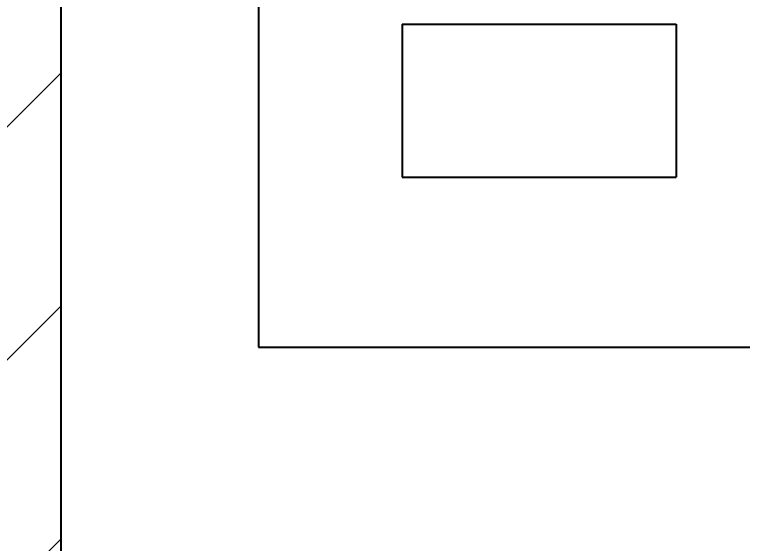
# Model space of a CAD drawing. Header units: millimetres. Extents: x -179594 to 13478, y -20517 to 22627.
# Drawn here: x 9408.3 to 9684.6, y 4153.8 to 4354.5 of the extents above; entities that cross this region are included whole.
import ezdxf

# ---------------------------------------------------------------- set-up
doc = ezdxf.new("R2010")
doc.units = ezdxf.units.MM
doc.header["$MEASUREMENT"] = 0
doc.layers.get('0').update_dxf_attribs({"lineweight": 25})
doc.layers.add('D', color=3, linetype='Continuous', lineweight=13)
doc.styles.add('STU25', font='isocp2.shx')
doc.dimstyles.new('STU25', dxfattribs={"dimscale": 40, "dimtxt": 2.5, "dimasz": 2, "dimexe": 0.6, "dimexo": 1, "dimgap": 1, "dimtad": 1, "dimdsep": 46, "dimtxsty": 'STU25', "dimcen": 2, "dimazin": 2, "dimtfac": 1, "dimtmove": 0, "dimatfit": 3, "dimfxl": 0, "dimtolj": 1, "dimtzin": 0, "dimarcsym": 0})

# ---------------------------------------------------------------- blocks, each defined once
blk = doc.blocks.new('*D14')
at = {"layer": 'D', "color": 0, "lineweight": -2}
for p, q in [((9385.96, 4499.32), (8419.89, 4499.32)), ((8443.89, 4419.32), (8443.89, 2779.32)), ((9391.46, 2699.32), (8419.89, 2699.32))]:
    blk.add_line(p, q, dxfattribs=at)
at = {"layer": 'D', "color": 0}
for points in [[(8430.56, 4419.32), (8457.22, 4419.32), (8443.89, 4499.32)], [(8430.56, 2779.32), (8457.22, 2779.32), (8443.89, 2699.32)]]:
    blk.add_solid(points, dxfattribs=at)
at = {"layer": 'Defpoints', "color": 0}
for p in [(9425.96, 4499.32), (8443.89, 2699.32), (9431.46, 2699.32)]:
    blk.add_point(p, dxfattribs=at)
at = {"layer": 'D', "color": 0, "insert": (8353.89, 3599.32), "char_height": 100, "attachment_point": 5, "rotation": 90, "style": 'STU25'}
blk.add_mtext('\\A1;1800', dxfattribs=at)

msp = doc.modelspace()

# ---------------------------------------------------------------- hatches: boundary and pattern name
at = {"layer": 'D', "ltscale": 30}
h = msp.add_hatch(dxfattribs=at)
h.set_pattern_fill('ANSI31', color=256, scale=500, style=0)
h.set_pattern_definition([(45, (227163.32, 23019.17), (-44.194174, 44.194174), [])])
h.paths.add_polyline_path([(8625.963, 4486.253), (8625.963, 5399.319), (11125.963, 5399.319), (11125.963, 4486.253), (10456.747, 4486.253), (10456.747, 2699.319), (10325.963, 2699.319), (10325.963, 4499.319), (9425.963, 4499.319), (9425.963, 2699.319), (9295.178, 2699.319), (9295.178, 4486.253)])

# ---------------------------------------------------------------- linework, layer by layer
for p, q in [((9425.963, 3819.319), (9425.963, 4499.319)), ((9555.463, 4350.819), (9659.463, 4350.819)), ((9555.463, 4350.819), (9555.463, 4292.819)), ((9659.463, 4350.819), (9659.463, 4292.819)), ((9555.463, 4292.819), (9659.463, 4292.819))]:
    msp.add_line(p, q)
msp.add_lwpolyline([(9500.963, 4228.319), (10250.963, 4228.319), (10250.963, 4448.319), (9500.963, 4448.319), (9500.963, 4228.319)], close=True)
msp.add_arc((9875.963, 3818.119), 357.5, 19.39191, 341.01536)

# ---------------------------------------------------------------- dimensions: what is measured, and where the dimension line sits
at = {"layer": 'D'}
dim = msp.add_linear_dim(base=(8443.892, 2699.319), p1=(9425.963, 4499.319), p2=(9431.463, 2699.319), angle=90, dimstyle='STU25', dxfattribs=at)
dim.commit()
dim.dimension.update_dxf_attribs({"geometry": '*D14', "text_midpoint": (8443.892, 3599.319), "dimtype": 160})

doc.saveas('drawing.dxf')
